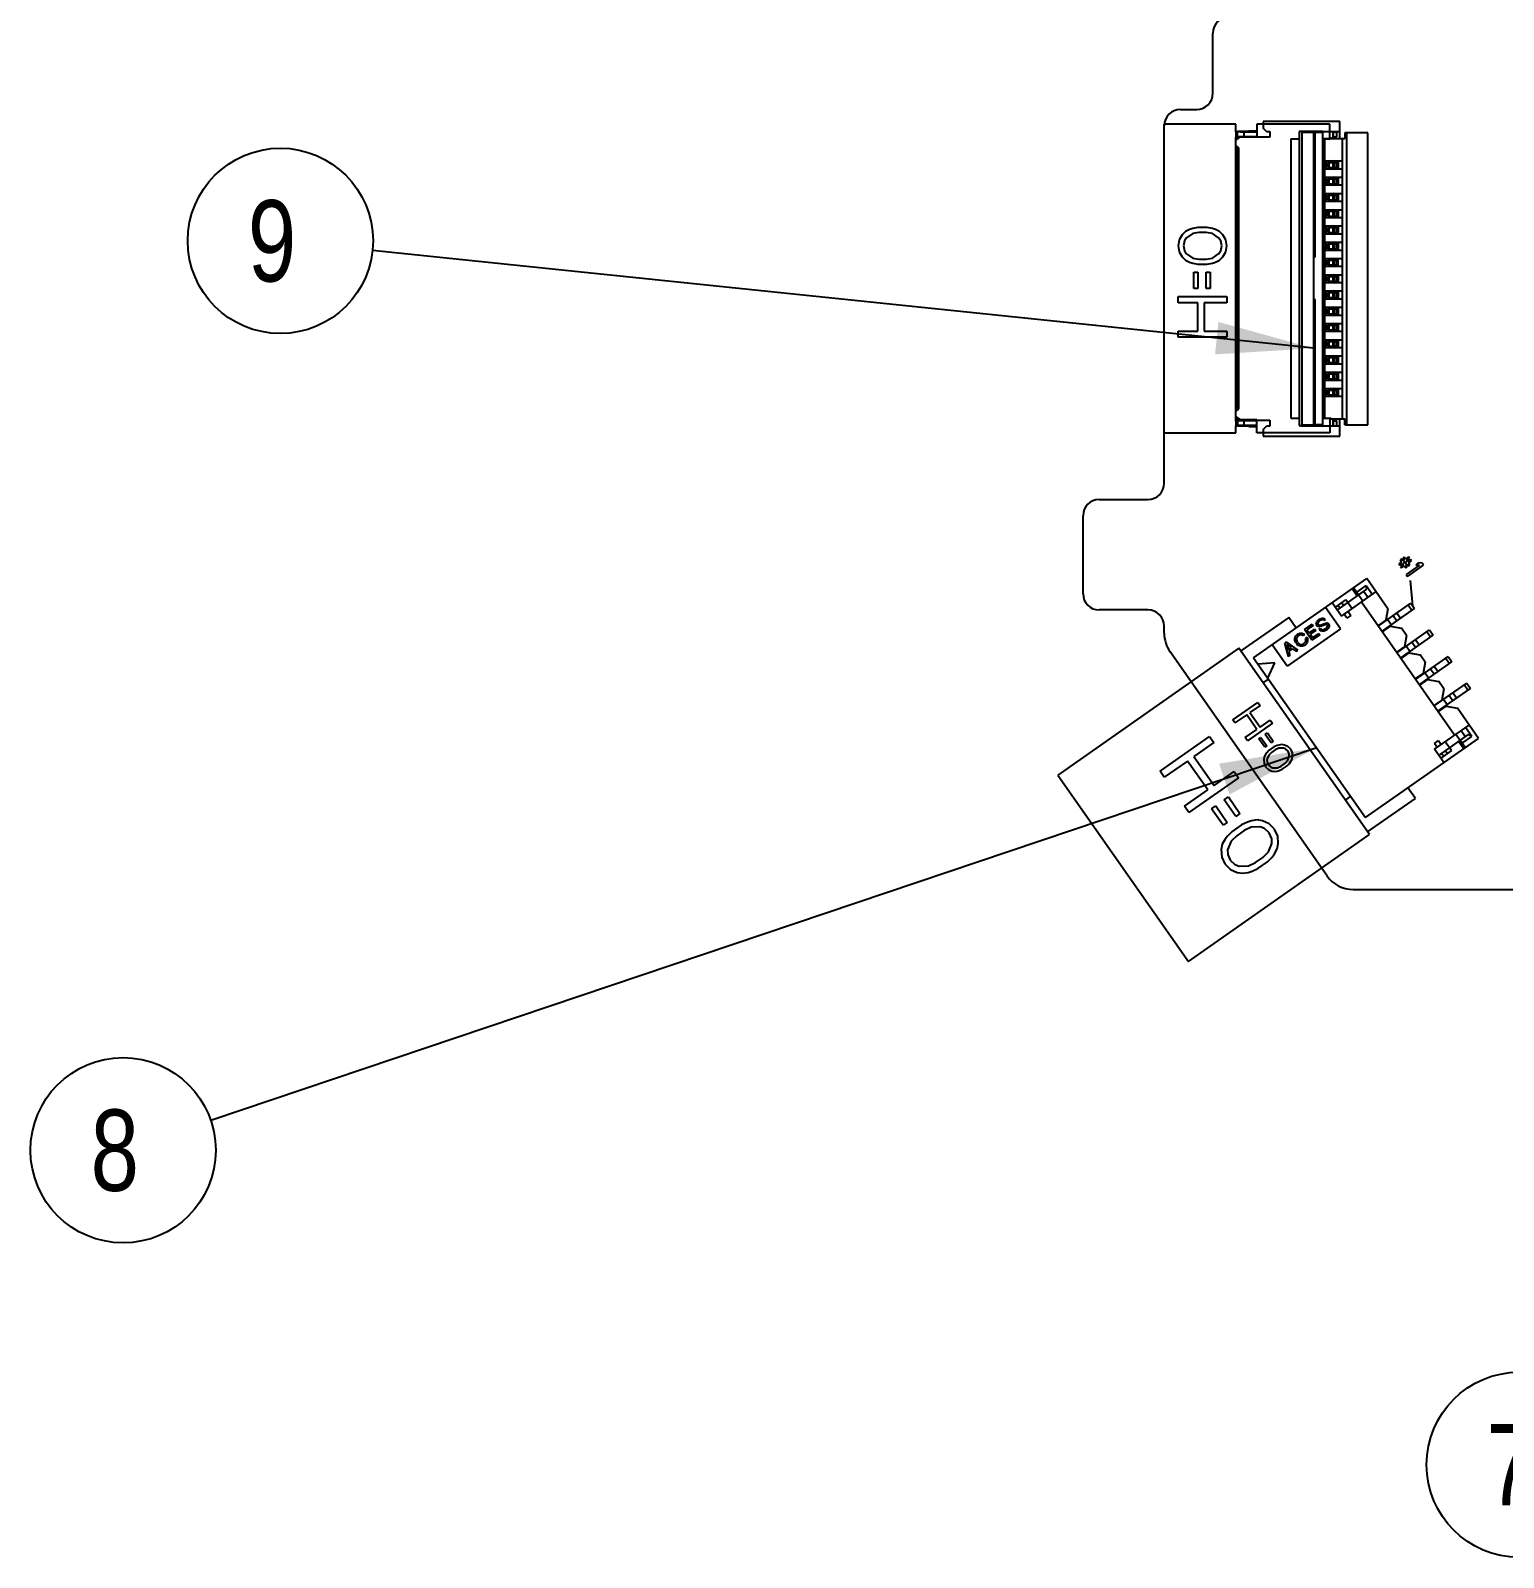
# Model space of a CAD drawing. Header units: millimetres. Extents: x 0 to 594, y 0 to 420.
# Drawn here: x 87.12 to 132.46, y 69.37 to 116.35 of the extents above; entities that cross this region are included whole.
import ezdxf

# ---------------------------------------------------------------- set-up
doc = ezdxf.new("R2010")
doc.units = ezdxf.units.MM
doc.header["$LTSCALE"] = 32.67
doc.layers.get('0').update_dxf_attribs({"linetype": 'CONTINUOUS'})
doc.styles.get("Standard").update_dxf_attribs({"font": 'txt', "width": 0.8})
doc.dimstyles.get("Standard").update_dxf_attribs({"dimtxt": 2.5, "dimasz": 3, "dimexe": 1.5, "dimexo": 1.2, "dimtad": 1, "dimdsep": 46, "dimtxsty": 'STANDARD', "dimblk": '_FILLED', "dimblk1": '_FILLED', "dimblk2": '_FILLED', "dimcen": 0.09, "dimazin": 2, "dimtol": 1, "dimtp": 0.01, "dimtm": 0.01, "dimtfac": 1, "dimtofl": 0, "dimtmove": 0, "dimatfit": 3, "dimldrblk": '_FILLED', "dimfxl": 1, "dimtolj": 1, "dimarcsym": 0})

# ---------------------------------------------------------------- blocks, each defined once
blk = doc.blocks.new('BALLOON_BL14', base_point=(132.942, 72.223))
at = {"color": 7, "linetype": 'CONTINUOUS'}
blk.add_circle((132.942, 72.223), 2.851, dxfattribs=at)
at = {"color": 7, "linetype": 'CONTINUOUS', "insert": (131.942, 73.473), "char_height": 2.5, "width": 2, "attachment_point": 1, "line_spacing_factor": 0.9}
blk.add_mtext('7', dxfattribs=at)
blk = doc.blocks.new('_FILLED')
at = {"color": 0, "linetype": 'BYBLOCK'}
blk.add_solid([(0, 0), (-1, 0.167), (-1, -0.167)], dxfattribs=at)
blk = doc.blocks.new('BALLOON_BL15', base_point=(89.972, 81.902))
at = {"color": 7, "linetype": 'CONTINUOUS'}
blk.add_circle((89.972, 81.902), 2.851, dxfattribs=at)
at = {"color": 7, "linetype": 'CONTINUOUS', "insert": (88.972, 83.152), "char_height": 2.5, "width": 2, "attachment_point": 1, "line_spacing_factor": 0.9}
blk.add_mtext('8', dxfattribs=at)
blk = doc.blocks.new('BALLOON_BL16', base_point=(94.812, 109.88))
at = {"color": 7, "linetype": 'CONTINUOUS'}
blk.add_circle((94.812, 109.88), 2.851, dxfattribs=at)
at = {"color": 7, "linetype": 'CONTINUOUS', "insert": (93.812, 111.13), "char_height": 2.5, "width": 2, "attachment_point": 1, "line_spacing_factor": 0.9}
blk.add_mtext('9', dxfattribs=at)

msp = doc.modelspace()

# ---------------------------------------------------------------- linework, layer by layer
at = {"color": 7, "linetype": 'CONTINUOUS'}
for p, q in [((123.517, 114.423), (123.517, 116.273)), ((122.517, 113.923), (123.017, 113.923)), ((122.017, 103.973), (122.017, 113.473)), ((124.217, 113.473), (122.017, 113.473)), ((124.217, 113.233), (124.217, 113.473)), ((124.217, 113.233), (124.217, 113.083)), ((124.267, 113.233), (124.217, 113.233)), ((124.267, 113.093), (124.267, 113.258)), ((124.267, 113.258), (124.867, 113.258)), ((124.267, 113.243), (124.867, 113.243)), ((124.367, 113.243), (124.367, 113.258)), ((124.367, 113.238), (124.867, 113.238)), ((124.467, 113.258), (124.467, 113.243)), ((124.467, 113.238), (124.467, 113.093)), ((124.617, 113.263), (124.617, 113.258)), ((124.617, 113.263), (124.867, 113.263)), ((124.697, 113.263), (124.697, 113.258)), ((124.867, 113.473), (124.867, 113.078)), ((127.117, 113.473), (124.867, 113.473)), ((125.067, 113.553), (125.067, 113.348)), ((127.417, 113.553), (125.067, 113.553)), ((125.167, 113.248), (125.067, 113.348)), ((125.167, 113.248), (125.267, 113.248)), ((125.267, 113.248), (125.267, 113.068)), ((126.167, 113.243), (126.167, 104.203)), ((126.597, 113.243), (126.167, 113.243)), ((126.217, 113.243), (126.217, 113.253)), ((126.217, 113.253), (126.892, 113.253)), ((126.267, 104.223), (126.267, 113.223)), ((126.267, 113.223), (126.617, 113.223)), ((126.53, 113.243), (126.53, 113.223)), ((126.617, 104.223), (126.617, 113.223)), ((126.667, 109.373), (126.667, 113.253)), ((126.847, 113.243), (126.667, 113.243)), ((126.667, 113.223), (126.892, 113.223)), ((126.817, 113.253), (126.817, 113.243)), ((126.847, 113.223), (126.847, 113.243)), ((126.892, 113.253), (126.892, 104.193)), ((126.892, 113.248), (127.417, 113.248)), ((127.117, 113.023), (127.117, 113.473)), ((127.217, 113.073), (127.217, 113.248)), ((127.267, 113.238), (127.217, 113.238)), ((127.217, 113.233), (127.327, 113.233)), ((127.223, 113.083), (127.223, 113.233)), ((127.25, 113.233), (127.25, 113.238)), ((127.267, 113.233), (127.267, 113.248)), ((127.327, 113.083), (127.327, 113.233)), ((127.417, 113.018), (127.417, 113.553)), ((124.217, 112.993), (124.317, 113.093)), ((124.307, 113.083), (124.217, 113.083)), ((124.217, 112.978), (124.367, 113.078)), ((124.217, 112.968), (124.217, 113.068)), ((124.217, 112.968), (124.317, 113.068)), ((124.217, 112.998), (124.228, 113.005)), ((124.217, 104.458), (124.217, 112.968)), ((124.317, 112.738), (124.217, 112.818)), ((124.267, 112.743), (124.217, 112.778)), ((124.267, 113.093), (124.867, 113.093)), ((125.267, 113.068), (124.317, 113.068)), ((124.867, 113.078), (124.367, 113.078)), ((124.381, 113.093), (124.39, 113.098)), ((125.917, 113.023), (125.917, 104.423)), ((125.917, 113.023), (126.167, 113.023)), ((126.892, 113.023), (127.117, 113.023)), ((127.579, 113.018), (126.892, 113.018)), ((126.949, 113.018), (126.949, 112.338)), ((127.08, 113.023), (127.08, 113.018)), ((127.117, 113.023), (127.217, 113.073)), ((127.217, 113.083), (127.327, 113.083)), ((127.267, 113.018), (127.267, 113.083)), ((127.509, 104.408), (127.509, 113.018)), ((127.579, 113.208), (127.579, 113.018)), ((128.279, 113.208), (127.579, 113.208)), ((127.629, 113.208), (127.629, 104.218)), ((128.279, 104.218), (128.279, 113.208)), ((124.217, 112.318), (124.267, 112.318)), ((124.267, 112.743), (124.267, 104.683)), ((124.317, 104.708), (124.317, 112.738)), ((126.892, 112.338), (127.509, 112.338)), ((127.029, 112.298), (126.892, 112.298)), ((126.921, 112.298), (126.921, 112.148)), ((126.949, 112.338), (126.949, 112.298)), ((126.961, 112.298), (126.961, 112.148)), ((127.037, 112.288), (126.961, 112.288)), ((126.979, 112.298), (126.979, 112.338)), ((126.999, 112.138), (126.999, 112.288)), ((127.037, 112.288), (127.037, 112.138)), ((127.079, 112.338), (127.079, 112.088)), ((127.369, 112.298), (127.08, 112.298)), ((127.08, 112.288), (127.369, 112.288)), ((127.09, 112.298), (127.09, 112.288)), ((127.227, 112.338), (127.167, 112.308)), ((127.167, 112.308), (127.167, 112.298)), ((127.22, 112.138), (127.22, 112.288)), ((127.245, 112.138), (127.245, 112.288)), ((127.306, 112.288), (127.306, 112.138)), ((127.357, 112.338), (127.317, 112.298)), ((127.359, 112.138), (127.359, 112.288)), ((127.369, 112.338), (127.369, 112.088)), ((124.267, 112.128), (124.217, 112.128)), ((124.217, 111.818), (124.267, 111.818)), ((126.892, 112.148), (126.961, 112.148)), ((126.892, 112.138), (127.037, 112.138)), ((127.509, 112.088), (126.892, 112.088)), ((126.892, 111.838), (127.509, 111.838)), ((126.91, 112.148), (126.91, 112.138)), ((126.949, 112.138), (126.949, 112.088)), ((126.949, 112.088), (126.949, 111.838)), ((126.949, 111.838), (126.949, 111.798)), ((126.979, 112.088), (126.979, 112.138)), ((126.979, 111.798), (126.979, 111.838)), ((127.079, 111.838), (127.079, 111.588)), ((127.08, 112.138), (127.369, 112.138)), ((127.167, 112.138), (127.267, 112.088)), ((127.227, 111.838), (127.167, 111.808)), ((127.317, 112.128), (127.187, 112.128)), ((127.267, 112.138), (127.267, 112.128)), ((127.317, 112.128), (127.357, 112.088)), ((127.357, 111.838), (127.317, 111.798)), ((127.369, 111.838), (127.369, 111.588)), ((124.267, 111.628), (124.217, 111.628)), ((127.029, 111.798), (126.892, 111.798)), ((126.892, 111.648), (126.961, 111.648)), ((126.892, 111.638), (127.037, 111.638)), ((127.509, 111.588), (126.892, 111.588)), ((126.91, 111.648), (126.91, 111.638)), ((126.921, 111.798), (126.921, 111.648)), ((126.949, 111.638), (126.949, 111.588)), ((126.949, 111.588), (126.949, 111.338)), ((126.961, 111.798), (126.961, 111.648)), ((127.037, 111.788), (126.961, 111.788)), ((126.979, 111.588), (126.979, 111.638)), ((126.999, 111.638), (126.999, 111.788)), ((127.037, 111.788), (127.037, 111.638)), ((127.369, 111.798), (127.079, 111.798)), ((127.08, 111.788), (127.369, 111.788)), ((127.08, 111.638), (127.369, 111.638)), ((127.09, 111.798), (127.09, 111.788)), ((127.167, 111.808), (127.167, 111.798)), ((127.167, 111.638), (127.267, 111.588)), ((127.317, 111.628), (127.187, 111.628)), ((127.22, 111.638), (127.22, 111.788)), ((127.245, 111.638), (127.245, 111.788)), ((127.267, 111.638), (127.267, 111.628)), ((127.306, 111.788), (127.306, 111.638)), ((127.317, 111.628), (127.357, 111.588)), ((127.359, 111.638), (127.359, 111.788)), ((124.217, 111.318), (124.267, 111.318)), ((124.267, 111.128), (124.217, 111.128)), ((126.892, 111.338), (127.509, 111.338)), ((127.029, 111.298), (126.892, 111.298)), ((126.892, 111.148), (126.961, 111.148)), ((126.892, 111.138), (127.037, 111.138)), ((127.509, 111.088), (126.892, 111.088)), ((126.91, 111.148), (126.91, 111.138)), ((126.921, 111.298), (126.921, 111.148)), ((126.949, 111.338), (126.949, 111.298)), ((126.949, 111.138), (126.949, 111.088)), ((126.949, 111.088), (126.949, 110.838)), ((126.961, 111.298), (126.961, 111.148)), ((127.037, 111.288), (126.961, 111.288)), ((126.979, 111.298), (126.979, 111.338)), ((126.979, 111.088), (126.979, 111.138)), ((126.999, 111.138), (126.999, 111.288)), ((127.037, 111.288), (127.037, 111.138)), ((127.079, 111.338), (127.079, 111.088)), ((127.369, 111.298), (127.079, 111.298)), ((127.08, 111.288), (127.369, 111.288)), ((127.08, 111.138), (127.369, 111.138)), ((127.09, 111.298), (127.09, 111.288)), ((127.227, 111.338), (127.167, 111.308)), ((127.167, 111.308), (127.167, 111.298)), ((127.167, 111.138), (127.267, 111.088)), ((127.317, 111.128), (127.187, 111.128)), ((127.22, 111.138), (127.22, 111.288)), ((127.245, 111.138), (127.245, 111.288)), ((127.267, 111.138), (127.267, 111.128)), ((127.306, 111.288), (127.306, 111.138)), ((127.357, 111.338), (127.317, 111.298)), ((127.317, 111.128), (127.357, 111.088)), ((127.359, 111.138), (127.359, 111.288)), ((127.369, 111.338), (127.369, 111.088)), ((124.217, 110.818), (124.267, 110.818)), ((124.267, 110.628), (124.217, 110.628)), ((126.892, 110.838), (127.509, 110.838)), ((127.029, 110.798), (126.892, 110.798)), ((126.892, 110.648), (126.961, 110.648)), ((126.892, 110.638), (127.037, 110.638)), ((127.509, 110.588), (126.892, 110.588)), ((126.91, 110.648), (126.91, 110.638)), ((126.921, 110.798), (126.921, 110.648)), ((126.949, 110.838), (126.949, 110.798)), ((126.949, 110.638), (126.949, 110.588)), ((126.949, 110.588), (126.949, 110.338)), ((126.961, 110.798), (126.961, 110.648)), ((127.037, 110.788), (126.961, 110.788)), ((126.979, 110.798), (126.979, 110.838)), ((126.979, 110.588), (126.979, 110.638)), ((126.999, 110.638), (126.999, 110.788)), ((127.037, 110.788), (127.037, 110.638)), ((127.079, 110.838), (127.079, 110.588)), ((127.369, 110.798), (127.079, 110.798)), ((127.08, 110.788), (127.369, 110.788)), ((127.08, 110.638), (127.369, 110.638)), ((127.09, 110.798), (127.09, 110.788)), ((127.227, 110.838), (127.167, 110.808)), ((127.167, 110.808), (127.167, 110.798)), ((127.167, 110.638), (127.267, 110.588)), ((127.317, 110.628), (127.187, 110.628)), ((127.22, 110.638), (127.22, 110.788)), ((127.245, 110.638), (127.245, 110.788)), ((127.267, 110.638), (127.267, 110.628)), ((127.306, 110.788), (127.306, 110.638)), ((127.357, 110.838), (127.317, 110.798)), ((127.317, 110.628), (127.357, 110.588)), ((127.359, 110.638), (127.359, 110.788)), ((127.369, 110.838), (127.369, 110.588)), ((122.574, 110.07), (122.478, 109.914)), ((122.669, 110.164), (122.574, 110.07)), ((122.701, 109.976), (122.637, 109.883)), ((122.797, 110.226), (122.669, 110.164)), ((122.893, 110.101), (122.701, 109.976)), ((122.893, 110.258), (122.797, 110.226)), ((123.052, 110.289), (122.893, 110.258)), ((123.084, 110.133), (122.893, 110.101)), ((123.339, 110.289), (123.052, 110.289)), ((123.308, 110.133), (123.084, 110.133)), ((123.499, 110.101), (123.308, 110.133)), ((123.499, 110.258), (123.339, 110.289)), ((123.595, 110.226), (123.499, 110.258)), ((123.691, 109.976), (123.499, 110.101)), ((123.722, 110.164), (123.595, 110.226)), ((123.754, 109.883), (123.691, 109.976)), ((123.818, 110.07), (123.722, 110.164)), ((123.914, 109.914), (123.818, 110.07)), ((124.217, 110.318), (124.267, 110.318)), ((124.267, 110.128), (124.217, 110.128)), ((126.892, 110.338), (127.509, 110.338)), ((127.029, 110.298), (126.892, 110.298)), ((126.892, 110.148), (126.961, 110.148)), ((126.892, 110.138), (127.037, 110.138)), ((127.509, 110.088), (126.892, 110.088)), ((126.91, 110.148), (126.91, 110.138)), ((126.921, 110.298), (126.921, 110.148)), ((126.949, 110.338), (126.949, 110.298)), ((126.949, 110.138), (126.949, 110.088)), ((126.949, 110.088), (126.949, 109.838)), ((126.961, 110.298), (126.961, 110.148)), ((127.037, 110.288), (126.961, 110.288)), ((126.979, 110.298), (126.979, 110.338)), ((126.979, 110.088), (126.979, 110.138)), ((126.999, 110.138), (126.999, 110.288)), ((127.037, 110.288), (127.037, 110.138)), ((127.079, 110.338), (127.079, 110.088)), ((127.369, 110.298), (127.079, 110.298)), ((127.08, 110.288), (127.369, 110.288)), ((127.08, 110.138), (127.369, 110.138)), ((127.09, 110.298), (127.09, 110.288)), ((127.227, 110.338), (127.167, 110.308)), ((127.167, 110.308), (127.167, 110.298)), ((127.167, 110.138), (127.267, 110.088)), ((127.317, 110.128), (127.187, 110.128)), ((127.22, 110.138), (127.22, 110.288)), ((127.245, 110.138), (127.245, 110.288)), ((127.267, 110.138), (127.267, 110.128)), ((127.306, 110.288), (127.306, 110.138)), ((127.357, 110.338), (127.317, 110.298)), ((127.317, 110.128), (127.357, 110.088)), ((127.359, 110.138), (127.359, 110.288)), ((127.369, 110.338), (127.369, 110.088)), ((122.478, 109.914), (122.446, 109.726)), ((122.446, 109.726), (122.478, 109.539)), ((122.478, 109.539), (122.574, 109.383)), ((122.637, 109.883), (122.605, 109.726)), ((122.605, 109.726), (122.637, 109.57)), ((122.637, 109.57), (122.701, 109.476)), ((122.701, 109.476), (122.893, 109.351)), ((123.499, 109.351), (123.691, 109.476)), ((123.691, 109.476), (123.754, 109.57)), ((123.786, 109.726), (123.754, 109.883)), ((123.754, 109.57), (123.786, 109.726)), ((123.818, 109.383), (123.914, 109.539)), ((123.946, 109.726), (123.914, 109.914)), ((123.914, 109.539), (123.946, 109.726)), ((124.217, 109.818), (124.267, 109.818)), ((124.267, 109.628), (124.217, 109.628)), ((126.892, 109.838), (127.509, 109.838)), ((127.029, 109.798), (126.892, 109.798)), ((126.892, 109.648), (126.961, 109.648)), ((126.892, 109.638), (127.037, 109.638)), ((127.509, 109.588), (126.892, 109.588)), ((126.91, 109.648), (126.91, 109.638)), ((126.921, 109.798), (126.921, 109.648)), ((126.949, 109.838), (126.949, 109.798)), ((126.949, 109.638), (126.949, 109.588)), ((126.949, 109.588), (126.949, 109.338)), ((126.961, 109.798), (126.961, 109.648)), ((127.037, 109.788), (126.961, 109.788)), ((126.979, 109.798), (126.979, 109.838)), ((126.979, 109.588), (126.979, 109.638)), ((126.999, 109.638), (126.999, 109.788)), ((127.037, 109.788), (127.037, 109.638)), ((127.079, 109.838), (127.079, 109.588)), ((127.369, 109.798), (127.079, 109.798)), ((127.08, 109.788), (127.369, 109.788)), ((127.08, 109.638), (127.369, 109.638)), ((127.09, 109.798), (127.09, 109.788)), ((127.227, 109.838), (127.167, 109.808)), ((127.167, 109.808), (127.167, 109.798)), ((127.167, 109.638), (127.267, 109.588)), ((127.317, 109.628), (127.187, 109.628)), ((127.22, 109.638), (127.22, 109.788)), ((127.245, 109.638), (127.245, 109.788)), ((127.267, 109.638), (127.267, 109.628)), ((127.306, 109.788), (127.306, 109.638)), ((127.357, 109.838), (127.317, 109.798)), ((127.317, 109.628), (127.357, 109.588)), ((127.359, 109.638), (127.359, 109.788)), ((127.369, 109.838), (127.369, 109.588)), ((122.574, 109.383), (122.669, 109.289)), ((122.669, 109.289), (122.797, 109.226)), ((122.797, 109.226), (122.893, 109.195)), ((122.893, 109.351), (123.084, 109.32)), ((122.893, 109.195), (123.052, 109.164)), ((123.052, 109.164), (123.339, 109.164)), ((123.084, 109.32), (123.308, 109.32)), ((123.308, 109.32), (123.499, 109.351)), ((123.339, 109.164), (123.499, 109.195)), ((123.499, 109.195), (123.595, 109.226)), ((123.595, 109.226), (123.722, 109.289)), ((123.722, 109.289), (123.818, 109.383)), ((124.217, 109.318), (124.267, 109.318)), ((124.267, 109.128), (124.217, 109.128)), ((126.667, 109.373), (126.617, 109.373)), ((126.892, 109.338), (127.509, 109.338)), ((127.029, 109.298), (126.892, 109.298)), ((126.892, 109.148), (126.961, 109.148)), ((126.892, 109.138), (127.037, 109.138)), ((127.509, 109.088), (126.892, 109.088)), ((126.91, 109.148), (126.91, 109.138)), ((126.921, 109.298), (126.921, 109.148)), ((126.949, 109.338), (126.949, 109.298)), ((126.949, 109.138), (126.949, 109.088)), ((126.949, 109.088), (126.949, 108.838)), ((126.961, 109.298), (126.961, 109.148)), ((127.037, 109.288), (126.961, 109.288)), ((126.979, 109.298), (126.979, 109.338)), ((126.979, 109.088), (126.979, 109.138)), ((126.999, 109.138), (126.999, 109.288)), ((127.037, 109.138), (127.037, 109.288)), ((127.079, 109.338), (127.079, 109.088)), ((127.369, 109.298), (127.08, 109.298)), ((127.08, 109.288), (127.369, 109.288)), ((127.08, 109.138), (127.369, 109.138)), ((127.09, 109.298), (127.09, 109.288)), ((127.227, 109.338), (127.167, 109.308)), ((127.167, 109.308), (127.167, 109.298)), ((127.167, 109.138), (127.267, 109.088)), ((127.317, 109.128), (127.187, 109.128)), ((127.22, 109.138), (127.22, 109.288)), ((127.245, 109.138), (127.245, 109.288)), ((127.267, 109.138), (127.267, 109.128)), ((127.306, 109.288), (127.306, 109.138)), ((127.357, 109.338), (127.317, 109.298)), ((127.317, 109.128), (127.357, 109.088)), ((127.359, 109.138), (127.359, 109.288)), ((127.369, 109.088), (127.369, 109.338)), ((122.925, 108.414), (122.925, 108.914)), ((122.925, 108.914), (123.052, 108.914)), ((123.052, 108.914), (123.052, 108.414)), ((123.308, 108.414), (123.308, 108.914)), ((123.308, 108.914), (123.435, 108.914)), ((123.435, 108.914), (123.435, 108.414)), ((124.217, 108.818), (124.267, 108.818)), ((124.267, 108.628), (124.217, 108.628)), ((126.892, 108.838), (127.509, 108.838)), ((127.029, 108.798), (126.892, 108.798)), ((126.892, 108.648), (126.961, 108.648)), ((126.892, 108.638), (127.037, 108.638)), ((127.509, 108.588), (126.892, 108.588)), ((126.91, 108.648), (126.91, 108.638)), ((126.921, 108.798), (126.921, 108.648)), ((126.949, 108.838), (126.949, 108.798)), ((126.949, 108.638), (126.949, 108.588)), ((126.949, 108.588), (126.949, 108.338)), ((126.961, 108.798), (126.961, 108.648)), ((127.037, 108.788), (126.961, 108.788)), ((126.979, 108.798), (126.979, 108.838)), ((126.979, 108.588), (126.979, 108.638)), ((126.999, 108.638), (126.999, 108.788)), ((127.037, 108.788), (127.037, 108.638)), ((127.079, 108.838), (127.079, 108.588)), ((127.369, 108.798), (127.08, 108.798)), ((127.08, 108.788), (127.369, 108.788)), ((127.08, 108.638), (127.369, 108.638)), ((127.09, 108.798), (127.09, 108.788)), ((127.227, 108.838), (127.167, 108.808)), ((127.167, 108.808), (127.167, 108.798)), ((127.167, 108.638), (127.267, 108.588)), ((127.317, 108.628), (127.187, 108.628)), ((127.22, 108.638), (127.22, 108.788)), ((127.245, 108.638), (127.245, 108.788)), ((127.267, 108.638), (127.267, 108.628)), ((127.306, 108.788), (127.306, 108.638)), ((127.357, 108.838), (127.317, 108.798)), ((127.317, 108.628), (127.357, 108.588)), ((127.359, 108.638), (127.359, 108.788)), ((127.369, 108.838), (127.369, 108.588)), ((122.446, 107.976), (122.446, 108.164)), ((122.446, 108.164), (123.946, 108.164)), ((123.052, 108.414), (122.925, 108.414)), ((123.435, 108.414), (123.308, 108.414)), ((123.946, 108.164), (123.946, 107.976)), ((124.217, 108.318), (124.267, 108.318)), ((124.267, 108.128), (124.217, 108.128)), ((126.667, 108.073), (126.617, 108.073)), ((126.667, 104.193), (126.667, 108.073)), ((126.892, 108.338), (127.509, 108.338)), ((127.029, 108.298), (126.892, 108.298)), ((126.892, 108.148), (126.961, 108.148)), ((126.892, 108.138), (127.037, 108.138)), ((127.509, 108.088), (126.892, 108.088)), ((126.91, 108.148), (126.91, 108.138)), ((126.921, 108.298), (126.921, 108.148)), ((126.949, 108.338), (126.949, 108.298)), ((126.949, 108.138), (126.949, 108.088)), ((126.949, 108.088), (126.949, 107.838)), ((126.961, 108.298), (126.961, 108.148)), ((127.037, 108.288), (126.961, 108.288)), ((126.979, 108.298), (126.979, 108.338)), ((126.979, 108.088), (126.979, 108.138)), ((126.999, 108.138), (126.999, 108.288)), ((127.037, 108.288), (127.037, 108.138)), ((127.079, 108.338), (127.079, 108.088)), ((127.369, 108.298), (127.079, 108.298)), ((127.08, 108.288), (127.369, 108.288)), ((127.08, 108.138), (127.369, 108.138)), ((127.09, 108.298), (127.09, 108.288)), ((127.227, 108.338), (127.167, 108.308)), ((127.167, 108.308), (127.167, 108.298)), ((127.167, 108.138), (127.267, 108.088)), ((127.317, 108.128), (127.187, 108.128)), ((127.22, 108.138), (127.22, 108.288)), ((127.245, 108.138), (127.245, 108.288)), ((127.267, 108.138), (127.267, 108.128)), ((127.306, 108.288), (127.306, 108.138)), ((127.357, 108.338), (127.317, 108.298)), ((127.317, 108.128), (127.357, 108.088)), ((127.359, 108.138), (127.359, 108.288)), ((127.369, 108.338), (127.369, 108.088)), ((123.052, 107.976), (122.446, 107.976)), ((123.052, 107.101), (123.052, 107.976)), ((123.244, 107.976), (123.244, 107.101)), ((123.946, 107.976), (123.244, 107.976)), ((124.217, 107.818), (124.267, 107.818)), ((124.267, 107.628), (124.217, 107.628)), ((126.892, 107.838), (127.509, 107.838)), ((127.029, 107.798), (126.892, 107.798)), ((126.892, 107.648), (126.961, 107.648)), ((126.892, 107.638), (127.037, 107.638)), ((127.509, 107.588), (126.892, 107.588)), ((126.91, 107.648), (126.91, 107.638)), ((126.921, 107.798), (126.921, 107.648)), ((126.949, 107.838), (126.949, 107.798)), ((126.949, 107.638), (126.949, 107.588)), ((126.949, 107.588), (126.949, 107.338)), ((126.961, 107.798), (126.961, 107.648)), ((127.037, 107.788), (126.961, 107.788)), ((126.979, 107.798), (126.979, 107.838)), ((126.979, 107.588), (126.979, 107.638)), ((126.999, 107.638), (126.999, 107.788)), ((127.037, 107.788), (127.037, 107.638)), ((127.079, 107.838), (127.079, 107.588)), ((127.369, 107.798), (127.079, 107.798)), ((127.08, 107.788), (127.369, 107.788)), ((127.08, 107.638), (127.369, 107.638)), ((127.09, 107.798), (127.09, 107.788)), ((127.227, 107.838), (127.167, 107.808)), ((127.167, 107.808), (127.167, 107.798)), ((127.167, 107.638), (127.267, 107.588)), ((127.317, 107.628), (127.187, 107.628)), ((127.22, 107.638), (127.22, 107.788)), ((127.245, 107.638), (127.245, 107.788)), ((127.267, 107.638), (127.267, 107.628)), ((127.306, 107.788), (127.306, 107.638)), ((127.357, 107.838), (127.317, 107.798)), ((127.317, 107.628), (127.357, 107.588)), ((127.359, 107.638), (127.359, 107.788)), ((127.369, 107.838), (127.369, 107.588)), ((124.217, 107.318), (124.267, 107.318)), ((124.267, 107.128), (124.217, 107.128)), ((126.892, 107.338), (127.509, 107.338)), ((127.029, 107.298), (126.892, 107.298)), ((126.892, 107.148), (126.961, 107.148)), ((126.892, 107.138), (127.037, 107.138)), ((126.91, 107.148), (126.91, 107.138)), ((126.921, 107.298), (126.921, 107.148)), ((126.949, 107.338), (126.949, 107.298)), ((126.949, 107.138), (126.949, 107.088)), ((126.961, 107.298), (126.961, 107.148)), ((127.037, 107.288), (126.961, 107.288)), ((126.979, 107.298), (126.979, 107.338)), ((126.979, 107.088), (126.979, 107.138)), ((126.999, 107.138), (126.999, 107.288)), ((127.037, 107.288), (127.037, 107.138)), ((127.079, 107.338), (127.079, 107.088)), ((127.369, 107.298), (127.08, 107.298)), ((127.08, 107.288), (127.369, 107.288)), ((127.08, 107.138), (127.369, 107.138)), ((127.09, 107.298), (127.09, 107.288)), ((127.227, 107.338), (127.167, 107.308)), ((127.167, 107.308), (127.167, 107.298)), ((127.167, 107.138), (127.267, 107.088)), ((127.317, 107.128), (127.187, 107.128)), ((127.22, 107.138), (127.22, 107.288)), ((127.245, 107.138), (127.245, 107.288)), ((127.267, 107.138), (127.267, 107.128)), ((127.306, 107.288), (127.306, 107.138)), ((127.357, 107.338), (127.317, 107.298)), ((127.317, 107.128), (127.357, 107.088)), ((127.359, 107.138), (127.359, 107.288)), ((127.369, 107.338), (127.369, 107.088)), ((122.446, 106.914), (122.446, 107.101)), ((122.446, 107.101), (123.052, 107.101)), ((123.946, 106.914), (122.446, 106.914)), ((123.244, 107.101), (123.946, 107.101)), ((123.946, 107.101), (123.946, 106.914)), ((124.217, 106.818), (124.267, 106.818)), ((127.509, 107.088), (126.892, 107.088)), ((126.892, 106.838), (127.509, 106.838)), ((127.029, 106.798), (126.892, 106.798)), ((126.892, 106.648), (126.961, 106.648)), ((126.91, 106.648), (126.91, 106.638)), ((126.921, 106.798), (126.921, 106.648)), ((126.949, 107.088), (126.949, 106.838)), ((126.949, 106.838), (126.949, 106.798)), ((126.961, 106.798), (126.961, 106.648)), ((127.037, 106.788), (126.961, 106.788)), ((126.979, 106.798), (126.979, 106.838)), ((126.999, 106.638), (126.999, 106.788)), ((127.037, 106.788), (127.037, 106.638)), ((127.079, 106.838), (127.079, 106.588)), ((127.369, 106.798), (127.08, 106.798)), ((127.08, 106.788), (127.369, 106.788)), ((127.09, 106.798), (127.09, 106.788)), ((127.227, 106.838), (127.167, 106.808)), ((127.167, 106.808), (127.167, 106.798)), ((127.22, 106.638), (127.22, 106.788)), ((127.245, 106.638), (127.245, 106.788)), ((127.306, 106.788), (127.306, 106.638)), ((127.357, 106.838), (127.317, 106.798)), ((127.359, 106.638), (127.359, 106.788)), ((127.369, 106.838), (127.369, 106.588)), ((124.267, 106.628), (124.217, 106.628)), ((124.217, 106.318), (124.267, 106.318)), ((126.892, 106.638), (127.037, 106.638)), ((127.509, 106.588), (126.892, 106.588)), ((126.892, 106.338), (127.509, 106.338)), ((127.029, 106.298), (126.892, 106.298)), ((126.921, 106.298), (126.921, 106.148)), ((126.949, 106.638), (126.949, 106.588)), ((126.949, 106.588), (126.949, 106.338)), ((126.949, 106.338), (126.949, 106.298)), ((126.961, 106.298), (126.961, 106.148)), ((127.037, 106.288), (126.961, 106.288)), ((126.979, 106.588), (126.979, 106.638)), ((126.979, 106.298), (126.979, 106.338)), ((126.999, 106.138), (126.999, 106.288)), ((127.037, 106.288), (127.037, 106.138)), ((127.079, 106.338), (127.079, 106.088)), ((127.08, 106.638), (127.369, 106.638)), ((127.369, 106.298), (127.08, 106.298)), ((127.08, 106.288), (127.369, 106.288)), ((127.09, 106.298), (127.09, 106.288)), ((127.167, 106.638), (127.267, 106.588)), ((127.227, 106.338), (127.167, 106.308)), ((127.167, 106.308), (127.167, 106.298)), ((127.317, 106.628), (127.187, 106.628)), ((127.22, 106.138), (127.22, 106.288)), ((127.245, 106.138), (127.245, 106.288)), ((127.267, 106.638), (127.267, 106.628)), ((127.306, 106.288), (127.306, 106.138)), ((127.317, 106.628), (127.357, 106.588)), ((127.357, 106.338), (127.317, 106.298)), ((127.359, 106.138), (127.359, 106.288)), ((127.369, 106.338), (127.369, 106.088)), ((124.267, 106.128), (124.217, 106.128)), ((124.217, 105.818), (124.267, 105.818)), ((126.892, 106.148), (126.961, 106.148)), ((126.892, 106.138), (127.037, 106.138)), ((127.509, 106.088), (126.892, 106.088)), ((126.892, 105.838), (127.509, 105.838)), ((127.029, 105.798), (126.892, 105.798)), ((126.91, 106.148), (126.91, 106.138)), ((126.921, 105.798), (126.921, 105.648)), ((126.949, 106.138), (126.949, 106.088)), ((126.949, 106.088), (126.949, 105.838)), ((126.949, 105.838), (126.949, 105.798)), ((126.961, 105.798), (126.961, 105.648)), ((127.037, 105.788), (126.961, 105.788)), ((126.979, 106.088), (126.979, 106.138)), ((126.979, 105.798), (126.979, 105.838)), ((126.999, 105.638), (126.999, 105.788)), ((127.037, 105.788), (127.037, 105.638)), ((127.079, 105.838), (127.079, 105.588)), ((127.08, 106.138), (127.369, 106.138)), ((127.369, 105.798), (127.08, 105.798)), ((127.08, 105.788), (127.369, 105.788)), ((127.09, 105.798), (127.09, 105.788)), ((127.167, 106.138), (127.267, 106.088)), ((127.227, 105.838), (127.167, 105.808)), ((127.167, 105.808), (127.167, 105.798)), ((127.317, 106.128), (127.187, 106.128)), ((127.22, 105.638), (127.22, 105.788)), ((127.245, 105.638), (127.245, 105.788)), ((127.267, 106.138), (127.267, 106.128)), ((127.306, 105.788), (127.306, 105.638)), ((127.317, 106.128), (127.357, 106.088)), ((127.357, 105.838), (127.317, 105.798)), ((127.359, 105.638), (127.359, 105.788)), ((127.369, 105.838), (127.369, 105.588)), ((124.267, 105.628), (124.217, 105.628)), ((124.217, 105.318), (124.267, 105.318)), ((126.892, 105.648), (126.961, 105.648)), ((126.892, 105.638), (127.037, 105.638)), ((127.509, 105.588), (126.892, 105.588)), ((126.892, 105.338), (127.509, 105.338)), ((127.029, 105.298), (126.892, 105.298)), ((126.91, 105.648), (126.91, 105.638)), ((126.921, 105.298), (126.921, 105.148)), ((126.949, 105.638), (126.949, 105.588)), ((126.949, 105.588), (126.949, 105.338)), ((126.949, 105.338), (126.949, 105.298)), ((126.961, 105.298), (126.961, 105.148)), ((127.037, 105.288), (126.961, 105.288)), ((126.979, 105.588), (126.979, 105.638)), ((126.979, 105.298), (126.979, 105.338)), ((126.999, 105.138), (126.999, 105.288)), ((127.037, 105.288), (127.037, 105.138)), ((127.079, 105.338), (127.079, 105.088)), ((127.08, 105.638), (127.369, 105.638)), ((127.369, 105.298), (127.08, 105.298)), ((127.08, 105.288), (127.369, 105.288)), ((127.09, 105.298), (127.09, 105.288)), ((127.167, 105.638), (127.267, 105.588)), ((127.227, 105.338), (127.167, 105.308)), ((127.167, 105.308), (127.167, 105.298)), ((127.317, 105.628), (127.187, 105.628)), ((127.22, 105.138), (127.22, 105.288)), ((127.245, 105.138), (127.245, 105.288)), ((127.267, 105.638), (127.267, 105.628)), ((127.306, 105.288), (127.306, 105.138)), ((127.317, 105.628), (127.357, 105.588)), ((127.357, 105.338), (127.317, 105.298)), ((127.359, 105.138), (127.359, 105.288)), ((127.369, 105.338), (127.369, 105.088)), ((124.267, 105.128), (124.217, 105.128)), ((126.892, 105.148), (126.961, 105.148)), ((126.892, 105.138), (127.037, 105.138)), ((127.509, 105.088), (126.892, 105.088)), ((126.91, 105.148), (126.91, 105.138)), ((126.949, 105.138), (126.949, 105.088)), ((126.949, 105.088), (126.949, 104.423)), ((126.979, 105.088), (126.979, 105.138)), ((127.08, 105.138), (127.369, 105.138)), ((127.167, 105.138), (127.267, 105.088)), ((127.317, 105.128), (127.187, 105.128)), ((127.267, 105.138), (127.267, 105.128)), ((127.317, 105.128), (127.357, 105.088)), ((124.217, 104.628), (124.317, 104.708)), ((124.217, 104.648), (124.267, 104.683)), ((124.367, 104.368), (124.217, 104.468)), ((124.217, 104.343), (124.217, 104.458)), ((124.317, 104.359), (124.217, 104.458)), ((124.317, 104.353), (124.217, 104.453)), ((124.228, 104.441), (124.217, 104.448)), ((124.217, 104.343), (124.217, 104.193)), ((124.267, 104.343), (124.217, 104.343)), ((124.267, 104.353), (124.267, 104.203)), ((124.267, 104.353), (124.867, 104.353)), ((124.302, 104.358), (124.297, 104.353)), ((124.312, 104.358), (124.302, 104.358)), ((124.317, 104.359), (125.267, 104.359)), ((124.867, 104.368), (124.367, 104.368)), ((124.39, 104.348), (124.381, 104.353)), ((124.467, 104.353), (124.467, 104.208)), ((124.867, 103.973), (124.867, 104.368)), ((125.267, 104.359), (125.267, 104.178)), ((125.917, 104.423), (126.167, 104.423)), ((126.892, 104.423), (127.117, 104.423)), ((127.117, 104.423), (127.117, 103.973)), ((127.217, 104.373), (127.117, 104.423)), ((127.147, 104.408), (127.579, 104.408)), ((127.217, 104.178), (127.217, 104.373)), ((127.267, 104.358), (127.217, 104.358)), ((127.217, 104.343), (127.327, 104.343)), ((127.223, 104.193), (127.223, 104.343)), ((127.25, 104.343), (127.25, 104.358)), ((127.267, 104.408), (127.267, 104.343)), ((127.327, 104.193), (127.327, 104.343)), ((127.417, 103.873), (127.417, 104.408)), ((127.579, 104.218), (127.579, 104.408)), ((122.017, 102.423), (122.017, 103.973)), ((122.017, 103.973), (124.217, 103.973)), ((124.217, 103.973), (124.217, 104.193)), ((124.425, 104.193), (124.217, 104.193)), ((124.557, 104.203), (124.267, 104.203)), ((124.267, 104.188), (124.267, 104.193)), ((124.267, 104.188), (124.867, 104.188)), ((124.367, 104.208), (124.867, 104.208)), ((124.367, 104.188), (124.367, 104.193)), ((124.467, 104.203), (124.467, 104.188)), ((124.491, 104.193), (124.867, 104.193)), ((124.557, 104.208), (124.557, 104.193)), ((124.617, 104.163), (124.617, 104.188)), ((124.617, 104.163), (124.867, 104.163)), ((124.697, 104.188), (124.697, 104.163)), ((127.117, 103.973), (124.867, 103.973)), ((125.067, 104.078), (125.167, 104.178)), ((125.067, 104.078), (125.067, 103.873)), ((125.067, 103.873), (127.417, 103.873)), ((125.267, 104.178), (125.167, 104.178)), ((126.167, 104.203), (126.53, 104.203)), ((126.217, 104.193), (126.217, 104.203)), ((126.217, 104.193), (126.892, 104.193)), ((126.267, 104.223), (126.617, 104.223)), ((126.417, 104.178), (126.417, 104.193)), ((127.417, 104.178), (126.417, 104.178)), ((126.53, 104.223), (126.53, 104.203)), ((126.892, 104.223), (126.667, 104.223)), ((126.667, 104.203), (126.847, 104.203)), ((126.817, 104.203), (126.817, 104.193)), ((126.847, 104.203), (126.847, 104.223)), ((127.217, 104.193), (127.327, 104.193)), ((127.267, 104.193), (127.267, 104.178)), ((127.579, 104.218), (128.279, 104.218)), ((120.017, 101.923), (121.517, 101.923)), ((119.517, 99.023), (119.517, 101.423)), ((124.767, 97.051), (128.249, 99.488)), ((127.339, 98.521), (128.253, 99.162)), ((127.953, 98.952), (127.798, 99.173)), ((128.126, 98.792), (127.839, 99.202)), ((127.937, 99.062), (128.234, 99.271)), ((128.234, 99.271), (128.423, 99)), ((128.253, 99.162), (128.234, 99.271)), ((128.9, 98.559), (128.249, 99.488)), ((127.471, 98.333), (127.184, 98.743)), ((127.281, 98.603), (127.609, 98.833)), ((127.421, 98.579), (127.363, 98.661)), ((127.471, 98.333), (128.535, 99.079)), ((127.486, 98.747), (127.543, 98.665)), ((127.798, 98.563), (127.609, 98.833)), ((130.953, 94.667), (128.085, 98.763)), ((128.158, 99.095), (128.29, 98.907)), ((128.601, 98.026), (129.609, 98.732)), ((129.641, 98.51), (129.527, 98.674)), ((129.609, 98.732), (129.723, 98.568)), ((121.517, 98.523), (120.017, 98.523)), ((126.721, 98.176), (126.74, 98.201)), ((126.74, 98.201), (126.762, 98.222)), ((126.762, 98.222), (126.786, 98.24)), ((126.786, 98.24), (126.814, 98.253)), ((126.815, 98.199), (126.795, 98.184)), ((126.814, 98.253), (126.848, 98.265)), ((126.843, 98.212), (126.815, 98.199)), ((126.873, 98.221), (126.843, 98.212)), ((126.848, 98.265), (126.874, 98.271)), ((126.905, 98.219), (126.873, 98.221)), ((126.874, 98.271), (126.913, 98.267)), ((126.927, 98.204), (126.905, 98.219)), ((126.913, 98.267), (126.94, 98.256)), ((126.968, 98.233), (126.927, 98.204)), ((126.94, 98.256), (126.968, 98.233)), ((127.438, 97.944), (126.979, 98.599)), ((127.638, 98.268), (127.552, 98.39)), ((127.761, 98.354), (127.638, 98.268)), ((127.675, 98.476), (127.761, 98.354)), ((128.838, 98.21), (128.593, 98.038)), ((128.716, 97.862), (129.723, 98.568)), ((128.9, 98.559), (128.838, 98.21)), ((129.003, 98.063), (128.888, 98.227)), ((129.175, 98.183), (129.06, 98.347)), ((129.289, 98.264), (129.175, 98.428)), ((122.017, 97.807), (122.017, 98.023)), ((127.438, 97.944), (125.8, 96.797)), ((126.062, 97.714), (126.085, 97.742)), ((126.085, 97.742), (126.107, 97.764)), ((126.131, 97.781), (126.107, 97.764)), ((126.138, 97.718), (126.116, 97.697)), ((126.131, 97.781), (126.159, 97.794)), ((126.138, 97.718), (126.163, 97.736)), ((126.159, 97.794), (126.193, 97.806)), ((126.19, 97.749), (126.163, 97.736)), ((126.22, 97.758), (126.19, 97.749)), ((126.193, 97.806), (126.226, 97.811)), ((126.245, 97.757), (126.22, 97.758)), ((126.226, 97.811), (126.258, 97.809)), ((126.269, 97.749), (126.245, 97.757)), ((126.258, 97.809), (126.301, 97.79)), ((126.301, 97.729), (126.269, 97.749)), ((126.301, 97.79), (126.337, 97.766)), ((126.337, 97.766), (126.301, 97.729)), ((126.336, 97.924), (126.569, 98.088)), ((126.565, 97.596), (126.336, 97.924)), ((126.598, 98.047), (126.41, 97.915)), ((126.41, 97.915), (126.478, 97.816)), ((126.478, 97.816), (126.65, 97.937)), ((126.679, 97.896), (126.507, 97.775)), ((126.507, 97.775), (126.582, 97.669)), ((126.803, 97.763), (126.565, 97.596)), ((126.569, 98.088), (126.598, 98.047)), ((126.582, 97.669), (126.774, 97.804)), ((126.65, 97.937), (126.679, 97.896)), ((126.698, 98.086), (126.7, 98.118)), ((126.699, 98.068), (126.698, 98.086)), ((126.703, 98.053), (126.699, 98.068)), ((126.7, 98.118), (126.711, 98.156)), ((126.709, 98.045), (126.703, 98.053)), ((126.727, 98.027), (126.709, 98.045)), ((126.711, 98.156), (126.721, 98.176)), ((126.754, 98.016), (126.727, 98.027)), ((126.748, 98.121), (126.743, 98.093)), ((126.743, 98.093), (126.75, 98.074)), ((126.754, 98.138), (126.748, 98.121)), ((126.75, 98.074), (126.756, 98.065)), ((126.773, 98.163), (126.754, 98.138)), ((126.808, 98.017), (126.754, 98.016)), ((126.756, 98.065), (126.775, 98.055)), ((126.795, 98.184), (126.773, 98.163)), ((126.774, 97.804), (126.803, 97.763)), ((126.775, 98.055), (126.816, 98.059)), ((126.782, 97.932), (126.823, 97.96)), ((126.807, 97.906), (126.782, 97.932)), ((126.839, 97.886), (126.807, 97.906)), ((126.861, 98.029), (126.808, 98.017)), ((126.816, 98.059), (126.934, 98.099)), ((126.823, 97.96), (126.847, 97.934)), ((126.879, 97.871), (126.839, 97.886)), ((126.847, 97.934), (126.87, 97.92)), ((126.914, 98.048), (126.861, 98.029)), ((126.87, 97.92), (126.898, 97.915)), ((126.911, 97.869), (126.879, 97.871)), ((126.898, 97.915), (126.92, 97.918)), ((126.938, 97.875), (126.911, 97.869)), ((126.987, 98.075), (126.914, 98.048)), ((126.92, 97.918), (126.939, 97.925)), ((126.934, 98.099), (126.995, 98.117)), ((126.976, 97.89), (126.938, 97.875)), ((126.939, 97.925), (126.967, 97.939)), ((126.967, 97.939), (126.987, 97.953)), ((126.999, 97.9), (126.976, 97.89)), ((127.013, 98.081), (126.987, 98.075)), ((126.987, 97.953), (127.017, 97.98)), ((126.995, 98.117), (127.021, 98.123)), ((127.036, 97.926), (126.999, 97.9)), ((127.027, 98.079), (127.013, 98.081)), ((127.017, 97.98), (127.036, 98.005)), ((127.021, 98.123), (127.039, 98.123)), ((127.043, 98.065), (127.027, 98.079)), ((127.036, 98.005), (127.047, 98.025)), ((127.063, 97.957), (127.036, 97.926)), ((127.039, 98.123), (127.056, 98.117)), ((127.047, 98.05), (127.043, 98.065)), ((127.047, 98.025), (127.047, 98.05)), ((127.056, 98.117), (127.074, 98.099)), ((127.083, 97.99), (127.063, 97.957)), ((127.074, 98.099), (127.087, 98.072)), ((127.092, 98.02), (127.083, 97.99)), ((127.087, 98.072), (127.093, 98.045)), ((127.093, 98.045), (127.092, 98.02)), ((128.97, 98.022), (128.724, 97.85)), ((128.97, 98.022), (129.318, 97.961)), ((129.175, 97.207), (130.182, 97.912)), ((129.289, 97.043), (130.297, 97.749)), ((129.473, 97.739), (129.318, 97.961)), ((129.473, 97.739), (129.412, 97.391)), ((130.215, 97.691), (130.1, 97.855)), ((130.182, 97.912), (130.297, 97.749)), ((124.317, 97.345), (118.746, 93.445)), ((128.332, 91.611), (124.317, 97.345)), ((125.8, 96.797), (125.341, 97.452)), ((125.779, 97.534), (125.73, 97.5)), ((125.84, 97.089), (125.73, 97.5)), ((125.779, 97.534), (126.127, 97.29)), ((125.794, 97.46), (125.837, 97.294)), ((125.939, 97.366), (125.794, 97.46)), ((125.837, 97.294), (125.939, 97.366)), ((125.853, 97.244), (125.976, 97.331)), ((126.082, 97.258), (125.976, 97.331)), ((126.039, 97.625), (126.041, 97.657)), ((126.04, 97.589), (126.039, 97.625)), ((126.053, 97.543), (126.04, 97.589)), ((126.041, 97.657), (126.051, 97.694)), ((126.051, 97.694), (126.062, 97.714)), ((126.069, 97.512), (126.053, 97.543)), ((126.069, 97.512), (126.086, 97.487)), ((126.082, 97.258), (126.127, 97.29)), ((126.111, 97.461), (126.086, 97.487)), ((126.091, 97.655), (126.087, 97.634)), ((126.087, 97.634), (126.089, 97.605)), ((126.089, 97.605), (126.098, 97.575)), ((126.098, 97.672), (126.091, 97.655)), ((126.116, 97.697), (126.098, 97.672)), ((126.098, 97.575), (126.114, 97.543)), ((126.149, 97.433), (126.111, 97.461)), ((126.132, 97.519), (126.114, 97.543)), ((126.132, 97.519), (126.156, 97.493)), ((126.182, 97.42), (126.149, 97.433)), ((126.156, 97.493), (126.181, 97.474)), ((126.181, 97.474), (126.208, 97.462)), ((126.213, 97.411), (126.182, 97.42)), ((126.208, 97.462), (126.229, 97.458)), ((126.252, 97.408), (126.213, 97.411)), ((126.229, 97.458), (126.247, 97.459)), ((126.247, 97.459), (126.277, 97.468)), ((126.274, 97.411), (126.252, 97.408)), ((126.308, 97.423), (126.274, 97.411)), ((126.277, 97.468), (126.304, 97.481)), ((126.329, 97.498), (126.304, 97.481)), ((126.336, 97.436), (126.308, 97.423)), ((126.329, 97.498), (126.351, 97.519)), ((126.336, 97.436), (126.361, 97.453)), ((126.351, 97.519), (126.37, 97.545)), ((126.382, 97.474), (126.361, 97.453)), ((126.408, 97.682), (126.363, 97.65)), ((126.378, 97.612), (126.363, 97.65)), ((126.37, 97.545), (126.376, 97.562)), ((126.376, 97.562), (126.38, 97.582)), ((126.38, 97.582), (126.378, 97.612)), ((126.405, 97.503), (126.382, 97.474)), ((126.416, 97.522), (126.405, 97.503)), ((126.408, 97.682), (126.424, 97.632)), ((126.426, 97.56), (126.416, 97.522)), ((126.424, 97.632), (126.429, 97.599)), ((126.429, 97.599), (126.426, 97.56)), ((129.166, 97.219), (129.412, 97.391)), ((129.576, 97.244), (129.461, 97.408)), ((129.748, 97.364), (129.633, 97.528)), ((129.863, 97.445), (129.748, 97.608)), ((127.018, 90.35), (122.197, 97.234)), ((124.767, 97.051), (128.209, 92.136)), ((125.423, 96.899), (124.905, 96.854)), ((125.203, 96.428), (125.423, 96.899)), ((125.84, 97.089), (125.885, 97.12)), ((125.853, 97.244), (125.885, 97.12)), ((129.544, 97.203), (129.298, 97.031)), ((129.544, 97.203), (129.892, 97.141)), ((129.748, 96.388), (130.756, 97.093)), ((129.863, 96.224), (130.871, 96.929)), ((130.047, 96.92), (129.892, 97.141)), ((130.047, 96.92), (129.985, 96.572)), ((130.436, 96.625), (130.322, 96.789)), ((130.789, 96.872), (130.674, 97.036)), ((130.756, 97.093), (130.871, 96.929)), ((129.74, 96.4), (129.985, 96.572)), ((130.117, 96.384), (129.872, 96.212)), ((130.15, 96.425), (130.035, 96.588)), ((130.117, 96.384), (130.466, 96.322)), ((130.322, 96.545), (130.207, 96.709)), ((130.62, 96.101), (130.466, 96.322)), ((130.322, 95.569), (131.329, 96.274)), ((130.437, 95.405), (131.444, 96.11)), ((130.62, 96.101), (130.559, 95.753)), ((130.895, 95.726), (130.781, 95.89)), ((131.01, 95.806), (130.895, 95.97)), ((131.362, 96.053), (131.247, 96.217)), ((131.329, 96.274), (131.444, 96.11)), ((124.128, 95.142), (124.898, 95.681)), ((124.965, 95.585), (124.654, 95.367)), ((124.654, 95.367), (124.968, 94.918)), ((124.898, 95.681), (124.965, 95.585)), ((130.559, 95.753), (130.313, 95.581)), ((130.445, 95.392), (130.691, 95.565)), ((130.723, 95.605), (130.609, 95.769)), ((130.691, 95.565), (131.039, 95.503)), ((131.69, 94.573), (131.039, 95.503)), ((124.195, 95.046), (124.128, 95.142)), ((124.555, 95.298), (124.195, 95.046)), ((124.87, 94.849), (124.555, 95.298)), ((125.347, 95.04), (124.577, 94.5)), ((124.968, 94.918), (125.28, 95.136)), ((125.28, 95.136), (125.347, 95.04)), ((130.338, 94.237), (131.403, 94.983)), ((131.481, 94.634), (131.291, 94.905)), ((121.887, 93.566), (123.41, 94.633)), ((123.544, 94.442), (122.928, 94.011)), ((123.41, 94.633), (123.544, 94.442)), ((124.51, 94.597), (124.87, 94.849)), ((124.577, 94.5), (124.51, 94.597)), ((124.929, 94.556), (124.994, 94.601)), ((125.109, 94.299), (124.929, 94.556)), ((124.994, 94.601), (125.174, 94.345)), ((125.126, 94.693), (125.191, 94.739)), ((125.305, 94.437), (125.126, 94.693)), ((125.191, 94.739), (125.371, 94.482)), ((125.371, 94.482), (125.305, 94.437)), ((128.209, 92.136), (131.69, 94.573)), ((130.334, 94.418), (130.457, 94.504)), ((130.457, 94.504), (130.543, 94.381)), ((130.47, 94.049), (131.385, 94.689)), ((130.855, 94.196), (130.666, 94.467)), ((131.281, 94.287), (130.994, 94.696)), ((131.085, 94.479), (131.24, 94.258)), ((131.158, 94.811), (131.289, 94.622)), ((131.183, 94.426), (131.481, 94.634)), ((131.481, 94.634), (131.385, 94.689)), ((122.928, 94.011), (123.55, 93.122)), ((125.096, 94.003), (125.081, 93.921)), ((125.139, 94.081), (125.096, 94.003)), ((125.174, 94.345), (125.109, 94.299)), ((125.177, 94.132), (125.139, 94.081)), ((125.248, 94.205), (125.177, 94.132)), ((125.233, 94.051), (125.18, 93.918)), ((125.32, 94.136), (125.233, 94.051)), ((125.395, 94.308), (125.248, 94.205)), ((125.435, 94.217), (125.32, 94.136)), ((125.488, 94.35), (125.395, 94.308)), ((125.544, 94.269), (125.435, 94.217)), ((125.549, 94.368), (125.488, 94.35)), ((125.688, 94.274), (125.544, 94.269)), ((125.637, 94.382), (125.549, 94.368)), ((125.719, 94.368), (125.637, 94.382)), ((125.754, 94.249), (125.688, 94.274)), ((125.825, 94.322), (125.719, 94.368)), ((125.827, 94.18), (125.754, 94.249)), ((125.814, 93.884), (125.867, 94.017)), ((125.909, 94.237), (125.825, 94.322)), ((125.866, 94.088), (125.827, 94.18)), ((125.867, 94.017), (125.866, 94.088)), ((125.96, 94.13), (125.909, 94.237)), ((125.951, 93.933), (125.967, 94.015)), ((125.967, 94.015), (125.96, 94.13)), ((130.42, 94.295), (130.334, 94.418)), ((130.625, 93.828), (130.338, 94.237)), ((130.855, 94.196), (130.528, 93.967)), ((130.61, 94.024), (130.552, 94.106)), ((130.675, 94.192), (130.732, 94.11)), ((122.02, 93.376), (121.887, 93.566)), ((122.733, 93.875), (122.02, 93.376)), ((123.356, 92.986), (122.733, 93.875)), ((123.55, 93.122), (124.166, 93.554)), ((124.166, 93.554), (124.299, 93.363)), ((125.081, 93.921), (125.088, 93.806)), ((125.088, 93.806), (125.139, 93.698)), ((125.139, 93.698), (125.222, 93.613)), ((125.18, 93.918), (125.181, 93.847)), ((125.181, 93.847), (125.22, 93.756)), ((125.22, 93.756), (125.293, 93.687)), ((125.222, 93.613), (125.328, 93.568)), ((125.293, 93.687), (125.359, 93.662)), ((125.328, 93.568), (125.41, 93.554)), ((125.359, 93.662), (125.503, 93.666)), ((125.41, 93.554), (125.498, 93.568)), ((125.498, 93.568), (125.559, 93.586)), ((125.503, 93.666), (125.612, 93.719)), ((125.559, 93.586), (125.652, 93.627)), ((125.612, 93.719), (125.727, 93.799)), ((125.652, 93.627), (125.799, 93.731)), ((125.727, 93.799), (125.814, 93.884)), ((125.799, 93.731), (125.87, 93.804)), ((125.87, 93.804), (125.908, 93.855)), ((125.908, 93.855), (125.951, 93.933)), ((118.746, 93.445), (122.761, 87.711)), ((124.299, 93.363), (122.776, 92.296)), ((122.642, 92.487), (123.356, 92.986)), ((123.861, 92.678), (123.991, 92.769)), ((124.217, 92.17), (123.861, 92.678)), ((123.991, 92.769), (124.347, 92.261)), ((122.776, 92.296), (122.642, 92.487)), ((123.472, 92.406), (123.602, 92.496)), ((123.828, 91.898), (123.472, 92.406)), ((123.602, 92.496), (123.958, 91.989)), ((124.347, 92.261), (124.217, 92.17)), ((122.761, 87.711), (128.332, 91.611)), ((123.958, 91.989), (123.828, 91.898)), ((124.103, 91.712), (123.963, 91.567)), ((124.395, 91.916), (124.103, 91.712)), ((124.473, 91.735), (124.247, 91.576)), ((124.579, 91.998), (124.395, 91.916)), ((124.69, 91.839), (124.473, 91.735)), ((124.699, 92.034), (124.579, 91.998)), ((124.974, 91.848), (124.69, 91.839)), ((124.873, 92.062), (124.699, 92.034)), ((125.037, 92.034), (124.873, 92.062)), ((125.105, 91.799), (124.974, 91.848)), ((125.245, 91.944), (125.037, 92.034)), ((125.249, 91.663), (125.105, 91.799)), ((125.411, 91.776), (125.245, 91.944)), ((125.327, 91.481), (125.249, 91.663)), ((125.512, 91.563), (125.411, 91.776)), ((123.803, 91.313), (123.772, 91.149)), ((123.772, 91.149), (123.786, 90.922)), ((123.888, 91.467), (123.803, 91.313)), ((123.963, 91.567), (123.888, 91.467)), ((124.074, 91.408), (123.969, 91.145)), ((123.969, 91.145), (123.971, 91.004)), ((124.247, 91.576), (124.074, 91.408)), ((125.224, 91.077), (125.329, 91.341)), ((125.329, 91.341), (125.327, 91.481)), ((125.41, 91.019), (125.495, 91.173)), ((125.495, 91.173), (125.526, 91.336)), ((125.526, 91.336), (125.512, 91.563)), ((123.786, 90.922), (123.887, 90.709)), ((123.887, 90.709), (124.053, 90.541)), ((123.971, 91.004), (124.049, 90.823)), ((124.049, 90.823), (124.193, 90.687)), ((124.193, 90.687), (124.324, 90.637)), ((124.608, 90.646), (124.824, 90.751)), ((124.824, 90.751), (125.051, 90.909)), ((124.903, 90.569), (125.195, 90.773)), ((125.051, 90.909), (125.224, 91.077)), ((125.195, 90.773), (125.335, 90.919)), ((125.335, 90.919), (125.41, 91.019)), ((124.053, 90.541), (124.261, 90.451)), ((124.261, 90.451), (124.425, 90.424)), ((124.324, 90.637), (124.608, 90.646)), ((124.425, 90.424), (124.599, 90.451)), ((124.599, 90.451), (124.719, 90.487)), ((124.719, 90.487), (124.903, 90.569)), ((127.837, 89.923), (134.467, 89.923))]:
    msp.add_line(p, q, dxfattribs=at)
at = {"color": 40, "linetype": 'CONTINUOUS'}
for p, q in [((129.319, 100.092), (129.278, 100.062)), ((129.362, 100.03), (129.319, 100.092)), ((129.403, 100.15), (129.361, 100.121)), ((129.361, 100.121), (129.404, 100.059)), ((129.446, 100.089), (129.403, 100.15)), ((129.54, 100.155), (129.446, 100.089)), ((129.475, 100.048), (129.569, 100.114)), ((129.598, 100.073), (129.503, 100.007)), ((129.569, 100.114), (129.54, 100.155)), ((129.626, 100.032), (129.598, 100.073)), ((129.321, 100.001), (129.237, 99.942)), ((129.237, 99.942), (129.266, 99.901)), ((129.266, 99.901), (129.349, 99.96)), ((129.278, 100.062), (129.321, 100.001)), ((129.378, 99.919), (129.294, 99.86)), ((129.294, 99.86), (129.323, 99.819)), ((129.323, 99.819), (129.407, 99.878)), ((129.349, 99.96), (129.378, 99.919)), ((129.404, 100.059), (129.362, 100.03)), ((129.391, 99.989), (129.433, 100.018)), ((129.42, 99.948), (129.391, 99.989)), ((129.407, 99.878), (129.45, 99.817)), ((129.462, 99.978), (129.42, 99.948)), ((129.433, 100.018), (129.462, 99.978)), ((129.449, 99.907), (129.49, 99.937)), ((129.492, 99.846), (129.449, 99.907)), ((129.45, 99.817), (129.492, 99.846)), ((129.874, 99.9), (129.466, 99.615)), ((129.466, 99.615), (129.509, 99.553)), ((129.503, 100.007), (129.475, 100.048)), ((129.49, 99.937), (129.533, 99.875)), ((129.509, 99.553), (130.001, 99.897)), ((129.532, 99.966), (129.626, 100.032)), ((129.575, 99.904), (129.532, 99.966)), ((129.533, 99.875), (129.575, 99.904)), ((129.842, 99.969), (129.758, 99.91)), ((129.758, 99.91), (129.874, 99.9)), ((129.958, 99.959), (129.842, 99.969)), ((130.001, 99.897), (129.958, 99.959)), ((129.666, 98.65), (129.598, 99.426)), ((125.848, 98.296), (124.374, 97.264)), ((126.078, 97.968), (125.848, 98.296)), ((125.062, 96.281), (125.226, 96.395)), ((129.749, 92.726), (129.519, 93.053)), ((127.75, 92.791), (127.586, 92.676)), ((128.274, 91.693), (129.749, 92.726))]:
    msp.add_line(p, q, dxfattribs=at)
at = {"color": 7, "linetype": 'CONTINUOUS'}
for centre, radius, start, end in [((124.017, 116.273), 0.5, 90, 180), ((123.017, 114.423), 0.5, 270, 360), ((122.517, 113.423), 0.5, 90, 180), ((121.517, 102.423), 0.5, 270, 360), ((120.017, 101.423), 0.5, 90, 180), ((120.017, 99.023), 0.5, 180, 270), ((121.517, 98.023), 0.5, 0, 90), ((123.017, 97.807), 1, 180, 215), ((127.837, 90.923), 1, 215, 270)]:
    msp.add_arc(centre, radius, start, end, dxfattribs=at)

# ---------------------------------------------------------------- block references
for name, p in [('BALLOON_BL16', (94.812, 109.88)), ('BALLOON_BL15', (89.972, 81.902)), ('BALLOON_BL14', (132.942, 72.223))]:
    msp.add_blockref(name, p, dxfattribs=at)

# ---------------------------------------------------------------- leaders
for points in [[(126.617, 106.575), (97.648, 109.585)], [(126.709, 94.278), (92.674, 82.813)]]:
    msp.add_leader(points, dimstyle='STANDARD', override={"dimtad": 0}, dxfattribs=at)

doc.saveas('drawing.dxf')
